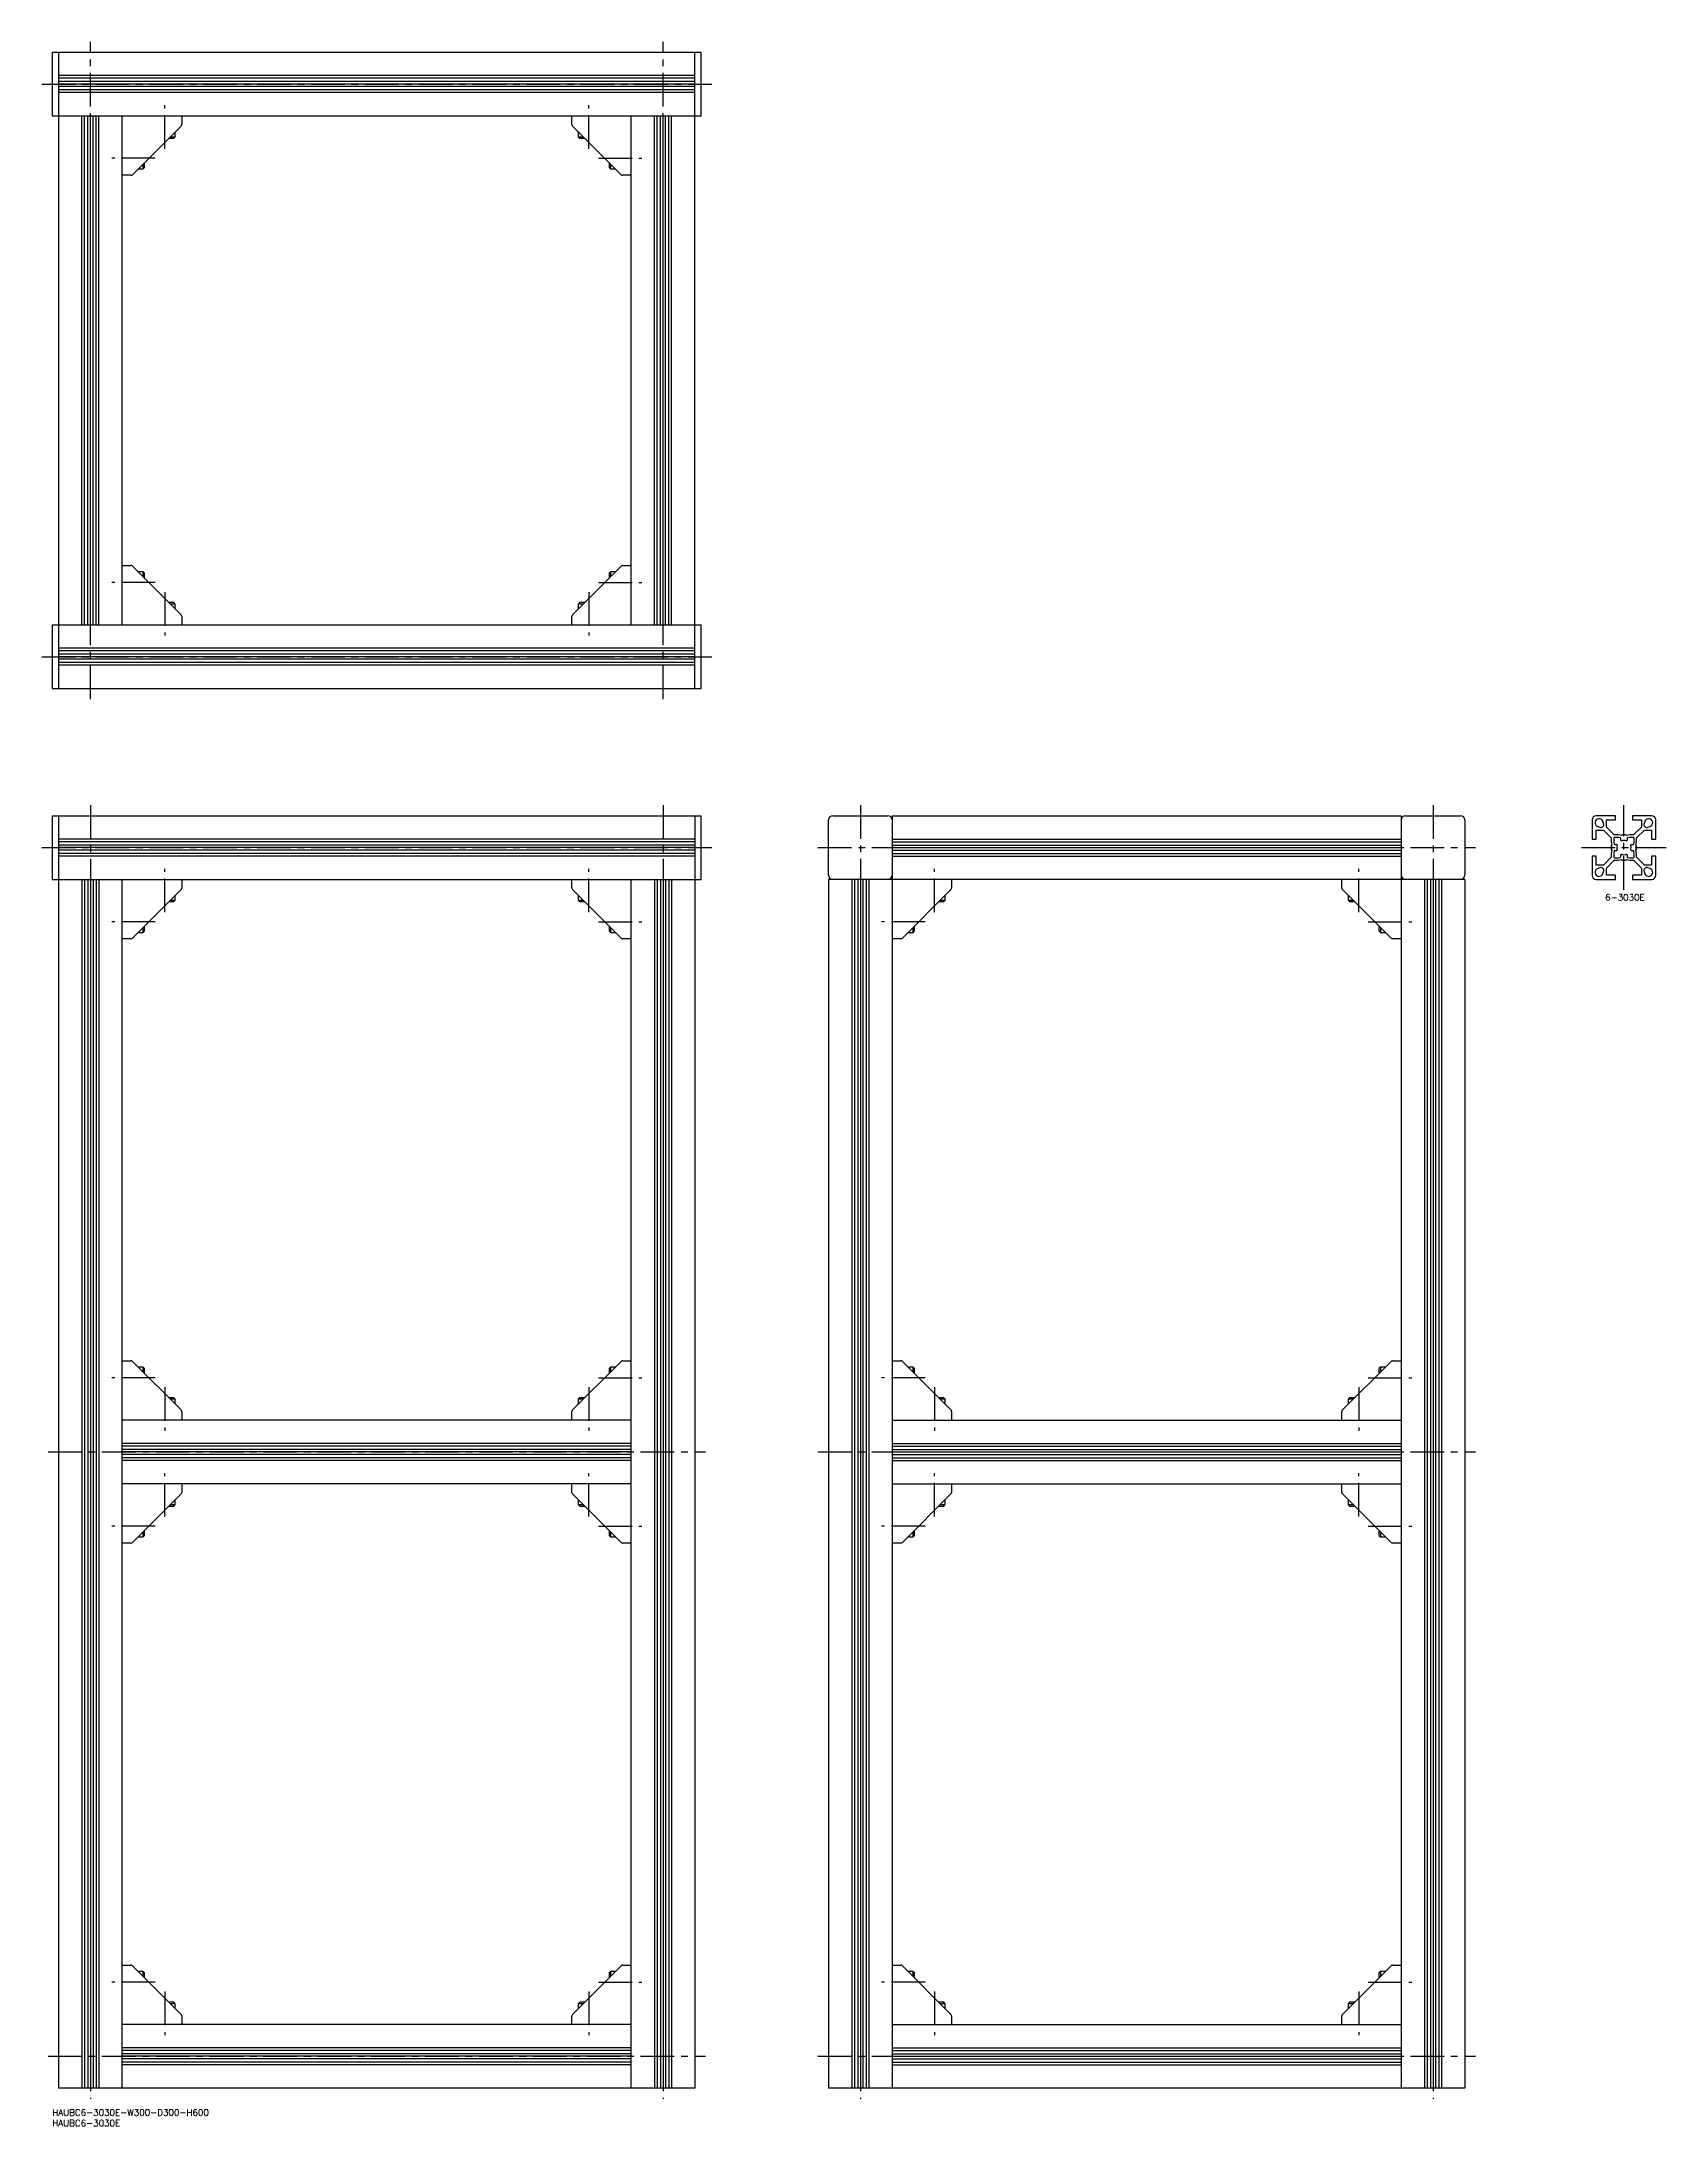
# Model space of a CAD drawing. Extents: x -5 to 761, y -8 to 975.
import ezdxf

# ---------------------------------------------------------------- set-up
doc = ezdxf.new("R2010")
doc.units = 0
doc.header["$LTSCALE"] = 0.5
doc.linetypes.add('CENTER', pattern=[50.8, 31.75, -6.35, 6.35, -6.35])
for name, color, linetype in [('MSM_CENTER', 1, 'CENTER'), ('MSM_CONTINUOUS', 7, 'CONTINUOUS'), ('MSM_PART_NUMBER', 7, 'CONTINUOUS')]:
    doc.layers.add(name, color=color, linetype=linetype)
doc.styles.get("Standard").update_dxf_attribs({"font": 'txt.shx', "height": 3, "bigfont": 'bigfont.shx'})

# ---------------------------------------------------------------- blocks, each defined once
blk = doc.blocks.new('*U8')
at = {"layer": 'MSM_PART_NUMBER'}
blk.add_text('HAUBC6-3030E-W300-D300-H600', height=3, dxfattribs=at).set_placement((0, -3))
blk = doc.blocks.new('*U9')
at = {"layer": 'MSM_PART_NUMBER'}
blk.add_text('HAUBC6-3030E', height=3, dxfattribs=at).set_placement((0, -8))
blk = doc.blocks.new('*U10')
at = {"layer": 'MSM_PART_NUMBER'}
blk.add_text('6-3030E', height=3, dxfattribs=at).set_placement((732.18, 569.97))

msp = doc.modelspace()

# ---------------------------------------------------------------- linework, layer by layer
at = {"layer": 'MSM_CENTER'}
for p, q in [((18, 665), (18, 975)), ((288, 665), (288, 975)), ((-5, 955), (311, 955)), ((53, 924.5), (53, 945)), ((253, 924.5), (253, 945)), ((48.5, 920), (28, 920)), ((257.5, 920), (278, 920)), ((48.5, 720), (28, 720)), ((257.5, 720), (278, 720)), ((53, 715.5), (53, 695)), ((253, 715.5), (253, 695)), ((-5, 685), (311, 685)), ((18, 615), (18, 5)), ((288, 615), (288, 5)), ((381, 615), (381, 5)), ((651, 615), (651, 5)), ((741, 575), (741, 615)), ((-5, 595), (311, 595)), ((361, 595), (671, 595)), ((721, 595), (761, 595)), ((53, 564.5), (53, 585)), ((253, 564.5), (253, 585)), ((416, 564.5), (416, 585)), ((616, 564.5), (616, 585)), ((48.5, 560), (28, 560)), ((257.5, 560), (278, 560)), ((411.5, 560), (391, 560)), ((620.5, 560), (641, 560)), ((48.5, 345), (28, 345)), ((257.5, 345), (278, 345)), ((411.5, 345), (391, 345)), ((620.5, 345), (641, 345)), ((53, 340.5), (53, 320)), ((253, 340.5), (253, 320)), ((416, 340.5), (416, 320)), ((616, 340.5), (616, 320)), ((-2, 310), (308, 310)), ((361, 310), (671, 310)), ((53, 279.5), (53, 300)), ((253, 279.5), (253, 300)), ((416, 279.5), (416, 300)), ((616, 279.5), (616, 300)), ((48.5, 275), (28, 275)), ((257.5, 275), (278, 275)), ((411.5, 275), (391, 275)), ((620.5, 275), (641, 275)), ((48.5, 60), (28, 60)), ((257.5, 60), (278, 60)), ((411.5, 60), (391, 60)), ((620.5, 60), (641, 60)), ((53, 55.5), (53, 35)), ((253, 55.5), (253, 35)), ((416, 55.5), (416, 35)), ((616, 55.5), (616, 35)), ((-2, 25), (308, 25)), ((361, 25), (671, 25))]:
    msp.add_line(p, q, dxfattribs=at)
at = {"layer": 'MSM_CONTINUOUS'}
for p, q in [((0, 970), (306, 970)), ((0, 970), (0, 940)), ((3, 970), (3, 670)), ((303, 670), (303, 970)), ((306, 940), (306, 970)), ((303, 959), (3, 959)), ((303, 957.74), (3, 957.74)), ((303, 956.2), (3, 956.2)), ((303, 955), (3, 955)), ((303, 953.8), (3, 953.8)), ((303, 952.26), (3, 952.26)), ((303, 951), (3, 951)), ((0, 940), (306, 940)), ((14, 700), (14, 940)), ((15.26, 700), (15.26, 940)), ((16.8, 700), (16.8, 940)), ((18, 700), (18, 940)), ((19.2, 700), (19.2, 940)), ((20.74, 700), (20.74, 940)), ((22, 700), (22, 940)), ((33, 700), (33, 940)), ((60.71, 935.21), (37.79, 912.29)), ((61, 940), (61, 935.91)), ((245, 935.91), (245, 940)), ((268.21, 912.29), (245.29, 935.21)), ((273, 700), (273, 940)), ((284, 700), (284, 940)), ((285.26, 700), (285.26, 940)), ((286.8, 700), (286.8, 940)), ((288, 700), (288, 940)), ((289.2, 700), (289.2, 940)), ((290.74, 700), (290.74, 940)), ((292, 700), (292, 940)), ((55, 929.5), (57.33, 929.5)), ((55.67, 930.17), (58, 930.17)), ((57.33, 929.5), (58, 930.17)), ((58, 930.17), (58, 932.5)), ((248, 932.5), (248, 930.17)), ((248, 930.17), (248.67, 929.5)), ((248, 930.17), (250.33, 930.17)), ((248.67, 929.5), (251, 929.5)), ((40.5, 915), (42.83, 915)), ((42.83, 915), (42.83, 917.33)), ((42.83, 915), (43.5, 915.67)), ((43.5, 915.67), (43.5, 918)), ((262.5, 918), (262.5, 915.67)), ((262.5, 915.67), (263.17, 915)), ((263.17, 917.33), (263.17, 915)), ((263.17, 915), (265.5, 915)), ((37.09, 912), (33, 912)), ((273, 912), (268.91, 912)), ((33, 728), (37.09, 728)), ((37.79, 727.71), (60.71, 704.79)), ((245.29, 704.79), (268.21, 727.71)), ((268.91, 728), (273, 728)), ((42.83, 725), (40.5, 725)), ((43.5, 724.33), (42.83, 725)), ((42.83, 722.67), (42.83, 725)), ((43.5, 722), (43.5, 724.33)), ((263.17, 725), (262.5, 724.33)), ((262.5, 724.33), (262.5, 722)), ((265.5, 725), (263.17, 725)), ((263.17, 725), (263.17, 722.67)), ((57.33, 710.5), (55, 710.5)), ((58, 709.83), (55.67, 709.83)), ((58, 709.83), (57.33, 710.5)), ((58, 707.5), (58, 709.83)), ((248.67, 710.5), (248, 709.83)), ((248, 709.83), (248, 707.5)), ((250.33, 709.83), (248, 709.83)), ((251, 710.5), (248.67, 710.5)), ((0, 700), (306, 700)), ((0, 700), (0, 670)), ((61, 704.09), (61, 700)), ((245, 700), (245, 704.09)), ((306, 670), (306, 700)), ((303, 689), (3, 689)), ((303, 687.74), (3, 687.74)), ((303, 686.2), (3, 686.2)), ((303, 685), (3, 685)), ((303, 683.8), (3, 683.8)), ((303, 682.26), (3, 682.26)), ((303, 681), (3, 681)), ((0, 670), (306, 670)), ((0, 610), (306, 610)), ((0, 610), (0, 580)), ((3, 610), (3, 10)), ((303, 610), (303, 10)), ((306, 580), (306, 610)), ((368, 610), (394, 610)), ((396, 610), (396, 10)), ((396, 610), (636, 610)), ((636, 610), (636, 10)), ((638, 610), (664, 610)), ((737, 610), (728, 610)), ((737, 608), (737, 610)), ((754, 610), (745, 610)), ((745, 610), (745, 608)), ((366, 582), (366, 608)), ((666, 608), (666, 582)), ((726, 608), (726, 599)), ((728, 599), (728, 603.25)), ((728, 603.25), (731.34, 603.25)), ((728.64, 604.92), (729.66, 604.54)), ((731.46, 606.34), (731.08, 607.36)), ((731.34, 603.25), (735, 599.59)), ((732.75, 604.66), (732.75, 608)), ((732.75, 608), (737, 608)), ((736.41, 601), (732.75, 604.66)), ((738.26, 601), (736.41, 601)), ((738.36, 599.8), (736.5, 599.8)), ((739.8, 600.7), (738.26, 601)), ((739.26, 599.63), (738.41, 599.79)), ((740.25, 600.96), (739.8, 600.7)), ((741, 600.7), (740.55, 600.96)), ((741.45, 600.96), (741, 600.7)), ((742.2, 600.7), (741.75, 600.96)), ((743.74, 601), (742.2, 600.7)), ((743.59, 599.79), (742.74, 599.63)), ((745.5, 599.8), (743.64, 599.8)), ((745.59, 601), (743.74, 601)), ((745, 608), (749.25, 608)), ((749.25, 604.66), (745.59, 601)), ((747, 599.59), (750.66, 603.25)), ((749.25, 608), (749.25, 604.66)), ((750.92, 607.36), (750.54, 606.34)), ((750.66, 603.25), (754, 603.25)), ((752.34, 604.54), (753.36, 604.92)), ((754, 603.25), (754, 599)), ((756, 599), (756, 608)), ((303, 599), (3, 599)), ((303, 597.74), (3, 597.74)), ((303, 596.2), (3, 596.2)), ((303, 595), (3, 595)), ((303, 593.8), (3, 593.8)), ((303, 592.26), (3, 592.26)), ((303, 591), (3, 591)), ((396, 599), (636, 599)), ((396, 597.74), (636, 597.74)), ((396, 596.2), (636, 596.2)), ((396, 595), (636, 595)), ((396, 593.8), (636, 593.8)), ((396, 592.26), (636, 592.26)), ((396, 591), (636, 591)), ((726, 599), (728, 599)), ((726, 591), (726, 582)), ((728, 591), (726, 591)), ((728, 586.75), (728, 591)), ((735, 590.41), (731.34, 586.75)), ((735, 599.59), (735, 597.74)), ((735, 597.74), (735.3, 596.2)), ((735.3, 593.8), (735, 592.26)), ((735, 592.26), (735, 590.41)), ((735.3, 596.2), (735.04, 595.75)), ((735.04, 595.45), (735.3, 595)), ((735.3, 595), (735.04, 594.55)), ((735.04, 594.25), (735.3, 593.8)), ((736.2, 599.5), (736.2, 597.64)), ((736.2, 592.36), (736.2, 590.5)), ((736.21, 597.59), (736.37, 596.74)), ((736.37, 593.26), (736.21, 592.41)), ((736.5, 590.2), (738.36, 590.2)), ((736.66, 596.5), (737.5, 596.5)), ((737.5, 593.5), (736.66, 593.5)), ((738.41, 590.21), (739.26, 590.37)), ((739.5, 598.5), (739.5, 599.34)), ((739.5, 590.66), (739.5, 591.5)), ((742.5, 599.34), (742.5, 598.5)), ((742.5, 591.5), (742.5, 590.66)), ((742.74, 590.37), (743.59, 590.21)), ((743.64, 590.2), (745.5, 590.2)), ((744.5, 596.5), (745.34, 596.5)), ((745.34, 593.5), (744.5, 593.5)), ((745.63, 596.74), (745.79, 597.59)), ((745.79, 592.41), (745.63, 593.26)), ((745.8, 597.64), (745.8, 599.5)), ((745.8, 590.5), (745.8, 592.36)), ((746.7, 596.2), (747, 597.74)), ((746.96, 595.75), (746.7, 596.2)), ((746.7, 595), (746.96, 595.45)), ((746.96, 594.55), (746.7, 595)), ((746.7, 593.8), (746.96, 594.25)), ((747, 592.26), (746.7, 593.8)), ((747, 597.74), (747, 599.59)), ((747, 590.41), (747, 592.26)), ((750.66, 586.75), (747, 590.41)), ((754, 599), (756, 599)), ((754, 591), (754, 586.75)), ((756, 591), (754, 591)), ((756, 582), (756, 591)), ((0, 580), (306, 580)), ((14, 580), (14, 10)), ((15.26, 580), (15.26, 10)), ((16.8, 580), (16.8, 10)), ((18, 580), (18, 10)), ((19.2, 580), (19.2, 10)), ((20.74, 580), (20.74, 10)), ((22, 580), (22, 10)), ((33, 10), (33, 580)), ((61, 580), (61, 575.91)), ((245, 575.91), (245, 580)), ((273, 10), (273, 580)), ((284, 580), (284, 10)), ((285.26, 580), (285.26, 10)), ((286.8, 580), (286.8, 10)), ((288, 580), (288, 10)), ((289.2, 580), (289.2, 10)), ((290.74, 580), (290.74, 10)), ((292, 580), (292, 10)), ((666, 580), (366, 580)), ((366, 580), (366, 10)), ((377, 580), (377, 10)), ((378.26, 580), (378.26, 10)), ((379.8, 580), (379.8, 10)), ((381, 580), (381, 10)), ((382.2, 580), (382.2, 10)), ((383.74, 580), (383.74, 10)), ((385, 580), (385, 10)), ((424, 580), (424, 575.91)), ((608, 575.91), (608, 580)), ((647, 580), (647, 10)), ((648.26, 580), (648.26, 10)), ((649.8, 580), (649.8, 10)), ((651, 580), (651, 10)), ((652.2, 580), (652.2, 10)), ((653.74, 580), (653.74, 10)), ((655, 580), (655, 10)), ((666, 580), (666, 10)), ((731.34, 586.75), (728, 586.75)), ((728, 580), (737, 580)), ((729.66, 585.46), (728.64, 585.08)), ((731.08, 582.64), (731.46, 583.66)), ((732.75, 585.34), (736.41, 589)), ((732.75, 582), (732.75, 585.34)), ((737, 582), (732.75, 582)), ((736.41, 589), (738.26, 589)), ((737, 580), (737, 582)), ((738.26, 589), (739.8, 589.3)), ((739.8, 589.3), (740.25, 589.04)), ((740.55, 589.04), (741, 589.3)), ((741, 589.3), (741.45, 589.04)), ((741.75, 589.04), (742.2, 589.3)), ((742.2, 589.3), (743.74, 589)), ((743.74, 589), (745.59, 589)), ((749.25, 582), (745, 582)), ((745, 582), (745, 580)), ((745, 580), (754, 580)), ((745.59, 589), (749.25, 585.34)), ((749.25, 585.34), (749.25, 582)), ((750.54, 583.66), (750.92, 582.64)), ((754, 586.75), (750.66, 586.75)), ((753.36, 585.08), (752.34, 585.46)), ((60.71, 575.21), (37.79, 552.29)), ((55.67, 570.17), (58, 570.17)), ((57.33, 569.5), (58, 570.17)), ((58, 570.17), (58, 572.5)), ((268.21, 552.29), (245.29, 575.21)), ((248, 572.5), (248, 570.17)), ((248, 570.17), (248.67, 569.5)), ((248, 570.17), (250.33, 570.17)), ((423.71, 575.21), (400.79, 552.29)), ((418.67, 570.17), (421, 570.17)), ((420.33, 569.5), (421, 570.17)), ((421, 570.17), (421, 572.5)), ((631.21, 552.29), (608.29, 575.21)), ((611, 572.5), (611, 570.17)), ((611, 570.17), (611.67, 569.5)), ((611, 570.17), (613.33, 570.17)), ((55, 569.5), (57.33, 569.5)), ((248.67, 569.5), (251, 569.5)), ((418, 569.5), (420.33, 569.5)), ((611.67, 569.5), (614, 569.5)), ((37.09, 552), (33, 552)), ((40.5, 555), (42.83, 555)), ((42.83, 555), (42.83, 557.33)), ((42.83, 555), (43.5, 555.67)), ((43.5, 555.67), (43.5, 558)), ((262.5, 558), (262.5, 555.67)), ((262.5, 555.67), (263.17, 555)), ((263.17, 557.33), (263.17, 555)), ((263.17, 555), (265.5, 555)), ((273, 552), (268.91, 552)), ((400.09, 552), (396, 552)), ((403.5, 555), (405.83, 555)), ((405.83, 555), (405.83, 557.33)), ((405.83, 555), (406.5, 555.67)), ((406.5, 555.67), (406.5, 558)), ((625.5, 558), (625.5, 555.67)), ((625.5, 555.67), (626.17, 555)), ((626.17, 557.33), (626.17, 555)), ((626.17, 555), (628.5, 555)), ((636, 552), (631.91, 552)), ((33, 353), (37.09, 353)), ((37.79, 352.71), (60.71, 329.79)), ((42.83, 350), (40.5, 350)), ((43.5, 349.33), (42.83, 350)), ((42.83, 347.67), (42.83, 350)), ((43.5, 347), (43.5, 349.33)), ((245.29, 329.79), (268.21, 352.71)), ((263.17, 350), (262.5, 349.33)), ((262.5, 349.33), (262.5, 347)), ((265.5, 350), (263.17, 350)), ((263.17, 350), (263.17, 347.67)), ((268.91, 353), (273, 353)), ((396, 353), (400.09, 353)), ((400.79, 352.71), (423.71, 329.79)), ((405.83, 350), (403.5, 350)), ((406.5, 349.33), (405.83, 350)), ((405.83, 347.67), (405.83, 350)), ((406.5, 347), (406.5, 349.33)), ((608.29, 329.79), (631.21, 352.71)), ((626.17, 350), (625.5, 349.33)), ((625.5, 349.33), (625.5, 347)), ((628.5, 350), (626.17, 350)), ((626.17, 350), (626.17, 347.67)), ((631.91, 353), (636, 353)), ((57.33, 335.5), (55, 335.5)), ((58, 334.83), (55.67, 334.83)), ((58, 334.83), (57.33, 335.5)), ((58, 332.5), (58, 334.83)), ((248.67, 335.5), (248, 334.83)), ((248, 334.83), (248, 332.5)), ((250.33, 334.83), (248, 334.83)), ((251, 335.5), (248.67, 335.5)), ((420.33, 335.5), (418, 335.5)), ((421, 334.83), (418.67, 334.83)), ((421, 334.83), (420.33, 335.5)), ((421, 332.5), (421, 334.83)), ((611.67, 335.5), (611, 334.83)), ((611, 334.83), (611, 332.5)), ((613.33, 334.83), (611, 334.83)), ((614, 335.5), (611.67, 335.5)), ((273, 325), (33, 325)), ((61, 329.09), (61, 325)), ((245, 325), (245, 329.09)), ((396, 325), (636, 325)), ((424, 329.09), (424, 325)), ((608, 325), (608, 329.09)), ((273, 314), (33, 314)), ((273, 312.74), (33, 312.74)), ((273, 311.2), (33, 311.2)), ((273, 310), (33, 310)), ((273, 308.8), (33, 308.8)), ((273, 307.26), (33, 307.26)), ((273, 306), (33, 306)), ((396, 314), (636, 314)), ((396, 312.74), (636, 312.74)), ((396, 311.2), (636, 311.2)), ((396, 310), (636, 310)), ((396, 308.8), (636, 308.8)), ((396, 307.26), (636, 307.26)), ((396, 306), (636, 306)), ((273, 295), (33, 295)), ((61, 295), (61, 290.91)), ((245, 290.91), (245, 295)), ((396, 295), (636, 295)), ((424, 295), (424, 290.91)), ((608, 290.91), (608, 295)), ((60.71, 290.21), (37.79, 267.29)), ((55.67, 285.17), (58, 285.17)), ((57.33, 284.5), (58, 285.17)), ((58, 285.17), (58, 287.5)), ((268.21, 267.29), (245.29, 290.21)), ((248, 287.5), (248, 285.17)), ((248, 285.17), (248.67, 284.5)), ((248, 285.17), (250.33, 285.17)), ((423.71, 290.21), (400.79, 267.29)), ((418.67, 285.17), (421, 285.17)), ((420.33, 284.5), (421, 285.17)), ((421, 285.17), (421, 287.5)), ((631.21, 267.29), (608.29, 290.21)), ((611, 287.5), (611, 285.17)), ((611, 285.17), (611.67, 284.5)), ((611, 285.17), (613.33, 285.17)), ((55, 284.5), (57.33, 284.5)), ((248.67, 284.5), (251, 284.5)), ((418, 284.5), (420.33, 284.5)), ((611.67, 284.5), (614, 284.5)), ((37.09, 267), (33, 267)), ((40.5, 270), (42.83, 270)), ((42.83, 270), (42.83, 272.33)), ((42.83, 270), (43.5, 270.67)), ((43.5, 270.67), (43.5, 273)), ((262.5, 273), (262.5, 270.67)), ((262.5, 270.67), (263.17, 270)), ((263.17, 272.33), (263.17, 270)), ((263.17, 270), (265.5, 270)), ((273, 267), (268.91, 267)), ((400.09, 267), (396, 267)), ((403.5, 270), (405.83, 270)), ((405.83, 270), (405.83, 272.33)), ((405.83, 270), (406.5, 270.67)), ((406.5, 270.67), (406.5, 273)), ((625.5, 273), (625.5, 270.67)), ((625.5, 270.67), (626.17, 270)), ((626.17, 272.33), (626.17, 270)), ((626.17, 270), (628.5, 270)), ((636, 267), (631.91, 267)), ((33, 68), (37.09, 68)), ((37.79, 67.71), (60.71, 44.79)), ((42.83, 65), (40.5, 65)), ((43.5, 64.33), (42.83, 65)), ((42.83, 62.67), (42.83, 65)), ((43.5, 62), (43.5, 64.33)), ((245.29, 44.79), (268.21, 67.71)), ((263.17, 65), (262.5, 64.33)), ((262.5, 64.33), (262.5, 62)), ((265.5, 65), (263.17, 65)), ((263.17, 65), (263.17, 62.67)), ((268.91, 68), (273, 68)), ((396, 68), (400.09, 68)), ((400.79, 67.71), (423.71, 44.79)), ((405.83, 65), (403.5, 65)), ((406.5, 64.33), (405.83, 65)), ((405.83, 62.67), (405.83, 65)), ((406.5, 62), (406.5, 64.33)), ((608.29, 44.79), (631.21, 67.71)), ((626.17, 65), (625.5, 64.33)), ((625.5, 64.33), (625.5, 62)), ((628.5, 65), (626.17, 65)), ((626.17, 65), (626.17, 62.67)), ((631.91, 68), (636, 68)), ((57.33, 50.5), (55, 50.5)), ((58, 49.83), (55.67, 49.83)), ((58, 49.83), (57.33, 50.5)), ((58, 47.5), (58, 49.83)), ((248.67, 50.5), (248, 49.83)), ((248, 49.83), (248, 47.5)), ((250.33, 49.83), (248, 49.83)), ((251, 50.5), (248.67, 50.5)), ((420.33, 50.5), (418, 50.5)), ((421, 49.83), (418.67, 49.83)), ((421, 49.83), (420.33, 50.5)), ((421, 47.5), (421, 49.83)), ((611.67, 50.5), (611, 49.83)), ((611, 49.83), (611, 47.5)), ((613.33, 49.83), (611, 49.83)), ((614, 50.5), (611.67, 50.5)), ((273, 40), (33, 40)), ((61, 44.09), (61, 40)), ((245, 40), (245, 44.09)), ((396, 40), (636, 40)), ((424, 44.09), (424, 40)), ((608, 40), (608, 44.09)), ((273, 29), (33, 29)), ((273, 27.74), (33, 27.74)), ((273, 26.2), (33, 26.2)), ((273, 25), (33, 25)), ((273, 23.8), (33, 23.8)), ((273, 22.26), (33, 22.26)), ((273, 21), (33, 21)), ((396, 29), (636, 29)), ((396, 27.74), (636, 27.74)), ((396, 26.2), (636, 26.2)), ((396, 25), (636, 25)), ((396, 23.8), (636, 23.8)), ((396, 22.26), (636, 22.26)), ((396, 21), (636, 21)), ((303, 10), (3, 10)), ((666, 10), (366, 10))]:
    msp.add_line(p, q, dxfattribs=at)
for centre, radius, start, end in [((60, 935.91), 1, 315, 0), ((246, 935.91), 1, 180, 225), ((37.09, 913), 1, 270, 315), ((268.91, 913), 1, 225, 270), ((37.09, 727), 1, 45, 90), ((268.91, 727), 1, 90, 135), ((60, 704.09), 1, 0, 45), ((246, 704.09), 1, 135, 180), ((368, 608), 2, 90, 180), ((394, 608), 2, 0, 90), ((638, 608), 2, 90, 180), ((664, 608), 2, 0, 90), ((728, 608), 2, 90, 180), ((754, 608), 2, 0, 90), ((729.3, 606.7), 1.9, 20.37568, 249.62432), ((730.15, 605.85), 1.4, 249.62432, 20.37568), ((736.5, 599.5), 0.3, 90, 180), ((738.36, 599.5), 0.3, 79, 90), ((739.2, 599.34), 0.3, 0, 79), ((740.4, 600.7), 0.3, 60, 120), ((741.6, 600.7), 0.3, 60, 120), ((742.8, 599.34), 0.3, 101, 180), ((743.64, 599.5), 0.3, 90, 101), ((745.5, 599.5), 0.3, 0, 90), ((751.85, 605.85), 1.4, 159.62432, 290.37568), ((752.7, 606.7), 1.9, 290.37568, 159.62432), ((735.3, 595.6), 0.3, 150, 210), ((735.3, 594.4), 0.3, 150, 210), ((736.5, 597.64), 0.3, 180, 191), ((736.5, 592.36), 0.3, 169, 180), ((736.5, 590.5), 0.3, 180, 270), ((736.66, 596.8), 0.3, 191, 270), ((736.66, 593.2), 0.3, 90, 169), ((737.5, 596.2), 0.3, 341.07536, 90), ((737.5, 593.8), 0.3, 270, 18.92464), ((741, 595), 3.4, 161.07536, 198.92464), ((738.36, 590.5), 0.3, 270, 281), ((739.2, 590.66), 0.3, 281, 0), ((739.8, 598.5), 0.3, 180, 288.92464), ((739.8, 591.5), 0.3, 71.07536, 180), ((741, 595), 3.4, 71.07536, 108.92464), ((741, 595), 3.4, 251.07536, 288.92464), ((742.2, 598.5), 0.3, 251.07536, 0), ((742.2, 591.5), 0.3, 0, 108.92464), ((742.8, 590.66), 0.3, 180, 259), ((743.64, 590.5), 0.3, 259, 270), ((744.5, 596.2), 0.3, 90, 198.92464), ((744.5, 593.8), 0.3, 161.07536, 270), ((741, 595), 3.4, 341.07536, 18.92464), ((745.34, 596.8), 0.3, 270, 349), ((745.34, 593.2), 0.3, 11, 90), ((745.5, 590.5), 0.3, 270, 0), ((745.5, 597.64), 0.3, 349, 0), ((745.5, 592.36), 0.3, 0, 11), ((746.7, 595.6), 0.3, 330, 30), ((746.7, 594.4), 0.3, 330, 30), ((368, 582), 2, 180, 270), ((394, 582), 2, 270, 0), ((638, 582), 2, 180, 270), ((664, 582), 2, 270, 0), ((728, 582), 2, 180, 270), ((729.3, 583.3), 1.9, 110.37568, 339.62432), ((730.15, 584.15), 1.4, 339.62432, 110.37568), ((740.4, 589.3), 0.3, 240, 300), ((741.6, 589.3), 0.3, 240, 300), ((751.85, 584.15), 1.4, 69.62432, 200.37568), ((752.7, 583.3), 1.9, 200.37568, 69.62432), ((754, 582), 2, 270, 0), ((60, 575.91), 1, 315, 0), ((246, 575.91), 1, 180, 225), ((423, 575.91), 1, 315, 0), ((609, 575.91), 1, 180, 225), ((37.09, 553), 1, 270, 315), ((268.91, 553), 1, 225, 270), ((400.09, 553), 1, 270, 315), ((631.91, 553), 1, 225, 270), ((37.09, 352), 1, 45, 90), ((268.91, 352), 1, 90, 135), ((400.09, 352), 1, 45, 90), ((631.91, 352), 1, 90, 135), ((60, 329.09), 1, 0, 45), ((246, 329.09), 1, 135, 180), ((423, 329.09), 1, 0, 45), ((609, 329.09), 1, 135, 180), ((60, 290.91), 1, 315, 0), ((246, 290.91), 1, 180, 225), ((423, 290.91), 1, 315, 0), ((609, 290.91), 1, 180, 225), ((37.09, 268), 1, 270, 315), ((268.91, 268), 1, 225, 270), ((400.09, 268), 1, 270, 315), ((631.91, 268), 1, 225, 270), ((37.09, 67), 1, 45, 90), ((268.91, 67), 1, 90, 135), ((400.09, 67), 1, 45, 90), ((631.91, 67), 1, 90, 135), ((60, 44.09), 1, 0, 45), ((246, 44.09), 1, 135, 180), ((423, 44.09), 1, 0, 45), ((609, 44.09), 1, 135, 180)]:
    msp.add_arc(centre, radius, start, end, dxfattribs=at)

# ---------------------------------------------------------------- block references
for name in ['*U10', '*U8', '*U9']:
    msp.add_blockref(name, (0, 0), dxfattribs=at)

doc.saveas('drawing.dxf')
